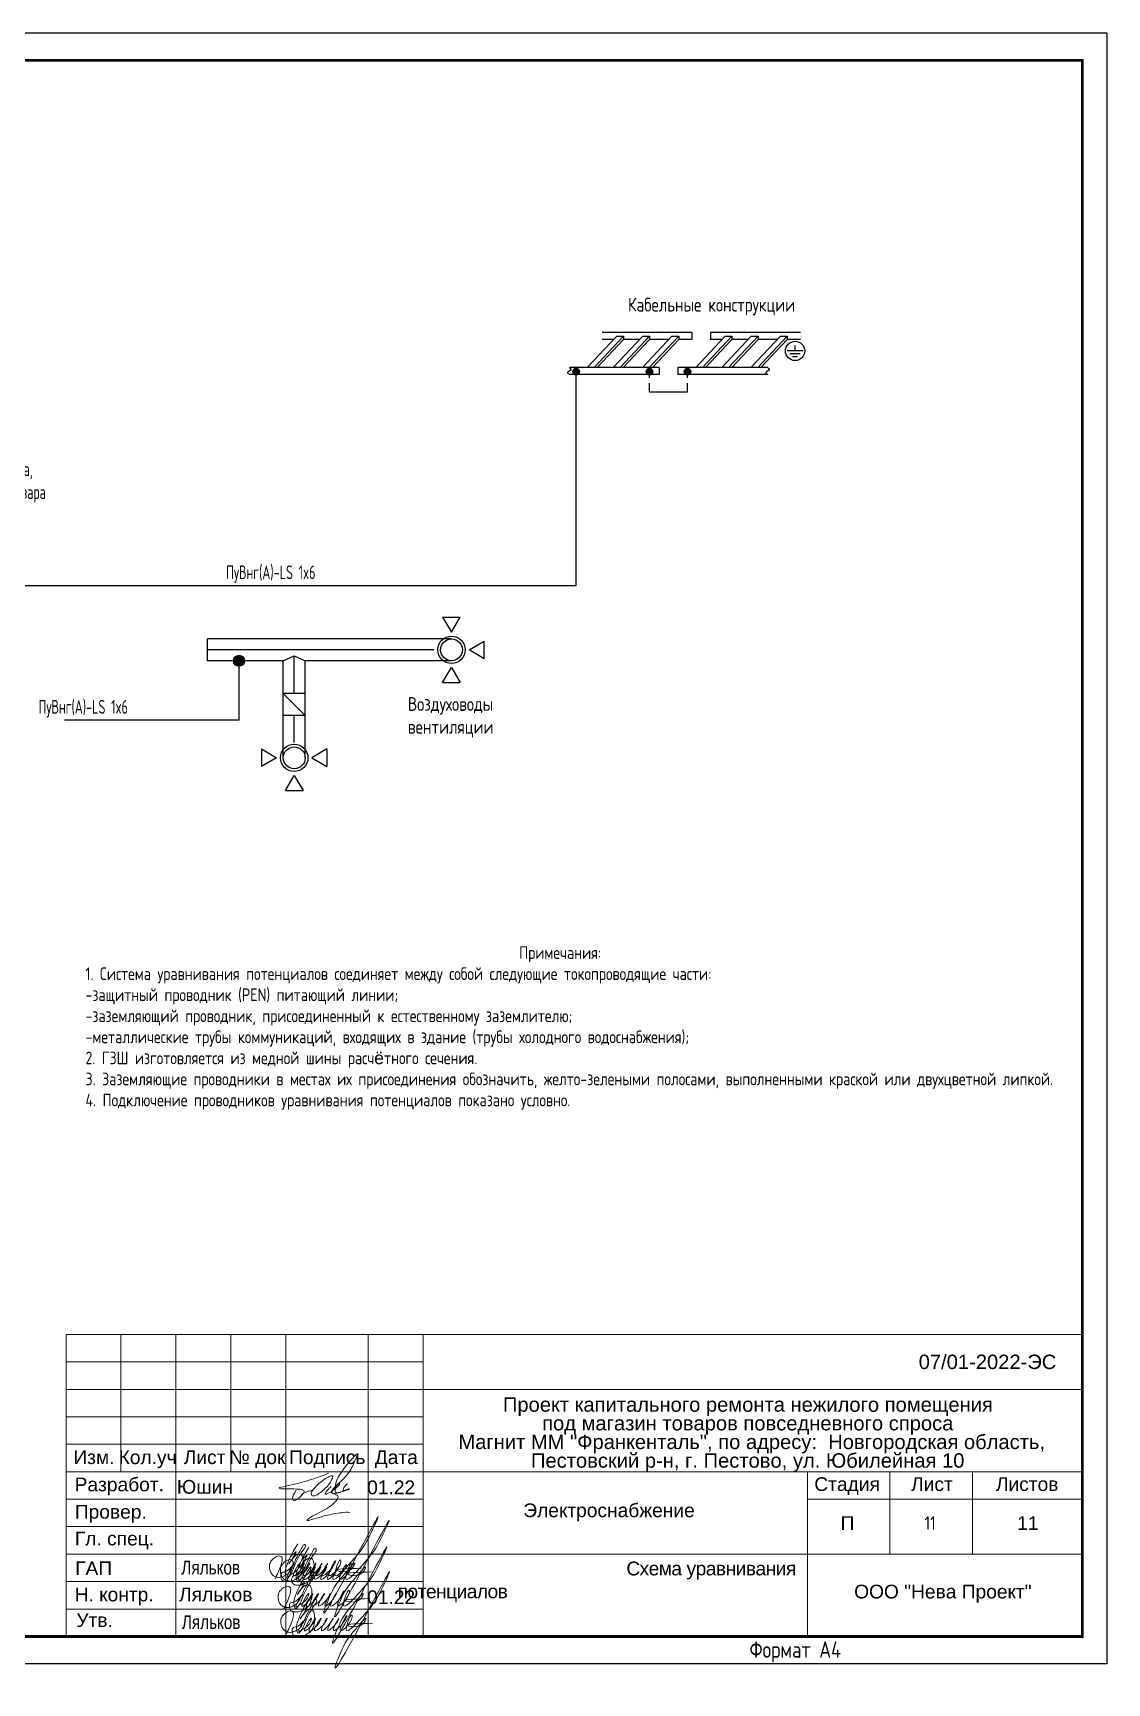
# Model space of a CAD drawing. Header units: metres. Extents: x -564 to -106, y -319 to -159.
# Drawn here: x -125.65 to -106.1, y -287.74 to -257.69 of the extents above; entities that cross this region are included whole.
import ezdxf
from ezdxf.enums import TextEntityAlignment as Align

# ---------------------------------------------------------------- set-up
doc = ezdxf.new("R2010")
doc.units = ezdxf.units.M
doc.header["$MEASUREMENT"] = 0
doc.linetypes.add('невидимая2', pattern=[4.7625, 3.175, -1.5875])
doc.layers.add('04-ЭО_схема', color=250, linetype='Continuous')
for name, color, linetype, lineweight in [('Level 1', 7, 'Continuous', 0), ('Level 63', 7, 'Continuous', 0), ('Текст', 7, 'Continuous', 13)]:
    doc.layers.add(name, color=color, linetype=linetype, lineweight=lineweight)
doc.styles.add('GOST 2.304', font='cs_gost2304.shx')
doc.styles.add('Style-Arial', font='arial.ttf')
doc.styles.add('Times', font='CS_Gost2304.shx')

msp = doc.modelspace()

# ---------------------------------------------------------------- hatches: boundary and pattern name
at = {"layer": '04-ЭО_схема'}
h = msp.add_hatch(color=256, dxfattribs=at)
edge = h.paths.add_edge_path()
edge.add_arc((-115.762, -263.858), 0.06, 0, 360)
h = msp.add_hatch(color=256, dxfattribs=at)
edge = h.paths.add_edge_path()
edge.add_arc((-114.424, -263.858), 0.06, 0, 360)
h = msp.add_hatch(color=256, dxfattribs=at)
edge = h.paths.add_edge_path()
edge.add_arc((-113.733, -263.858), 0.06, 0, 360)
h = msp.add_hatch(color=256, dxfattribs=at)
edge = h.paths.add_edge_path()
edge.add_arc((-121.898, -269.124), 0.1, 0, 360)

# ---------------------------------------------------------------- linework, layer by layer
msp.add_lwpolyline([(-148.097, -287.391), (-148.097, -257.691), (-106.097, -257.691), (-106.097, -287.391), (-148.097, -287.391)])
at = {"const_width": 0.05}
msp.add_lwpolyline([(-106.547, -286.891), (-146.047, -286.891), (-146.047, -258.191), (-106.547, -258.191), (-106.547, -286.891)], dxfattribs=at)
at = {"color": 5, "linetype": 'Continuous', "lineweight": 0}
for points in [[(-121.242, -285.84), (-121.139, -285.605), (-121.114, -285.511), (-121.114, -285.458), (-121.146, -285.427), (-121.195, -285.427), (-121.272, -285.471), (-121.327, -285.541), (-121.341, -285.582), (-121.341, -285.65), (-121.324, -285.714), (-121.281, -285.775), (-121.232, -285.803), (-121.165, -285.814), (-121.097, -285.796), (-121.039, -285.769), (-120.999, -285.738), (-120.927, -285.615), (-120.861, -285.479), (-120.808, -285.368), (-120.751, -285.271), (-120.714, -285.219), (-120.697, -285.214), (-120.69, -285.239), (-120.701, -285.28), (-120.734, -285.325), (-120.925, -285.693), (-120.986, -285.799), (-121.031, -285.825), (-121.043, -285.804), (-121.049, -285.783), (-121.056, -285.707), (-121.023, -285.584), (-120.928, -285.377), (-120.83, -285.207), (-120.927, -285.404), (-120.864, -285.348), (-120.993, -285.571), (-120.892, -285.441), (-120.818, -285.398), (-120.762, -285.413), (-120.735, -285.473), (-120.727, -285.57), (-120.798, -285.793), (-120.885, -285.857), (-120.95, -285.884), (-121.049, -285.888), (-121.118, -285.859), (-121.131, -285.837), (-121.138, -285.787), (-121.124, -285.735), (-121.049, -285.708), (-120.896, -285.571), (-121.011, -285.798), (-120.952, -285.764), (-120.797, -285.609), (-120.785, -285.564), (-120.911, -285.781), (-120.778, -285.68), (-120.709, -285.557), (-120.827, -285.79), (-120.665, -285.662), (-120.606, -285.557), (-120.729, -285.775), (-120.563, -285.669), (-120.497, -285.557), (-120.607, -285.777), (-120.437, -285.64), (-120.389, -285.557), (-120.491, -285.774), (-120.293, -285.582), (-120.288, -285.569), (-120.387, -285.762), (-120.143, -285.535), (-120.14, -285.525), (-120.264, -285.765), (-120.045, -285.535), (-120.045, -285.506), (-120.154, -285.754), (-119.854, -285.529), (-119.51, -285.036), (-119.375, -284.745), (-120.353, -286.438), (-120.169, -286.006), (-119.945, -285.716), (-119.792, -285.562), (-119.847, -285.659), (-120.117, -285.691), (-119.675, -285.649)], [(-121.044, -285.908), (-120.941, -285.673), (-120.916, -285.579), (-120.916, -285.526), (-120.947, -285.495), (-120.997, -285.495), (-121.074, -285.539), (-121.129, -285.609), (-121.143, -285.649), (-121.143, -285.718), (-121.126, -285.782), (-121.083, -285.842), (-121.034, -285.871), (-120.967, -285.882), (-120.899, -285.864), (-120.841, -285.837), (-120.801, -285.806), (-120.729, -285.682), (-120.663, -285.546), (-120.609, -285.436), (-120.553, -285.339), (-120.516, -285.286), (-120.498, -285.282), (-120.492, -285.307), (-120.503, -285.348), (-120.535, -285.393), (-120.726, -285.761), (-120.787, -285.866), (-120.833, -285.893), (-120.845, -285.872), (-120.851, -285.85), (-120.858, -285.775), (-120.825, -285.651), (-120.73, -285.445), (-120.632, -285.274), (-120.729, -285.472), (-120.666, -285.416), (-120.795, -285.639), (-120.694, -285.509), (-120.62, -285.466), (-120.563, -285.481), (-120.537, -285.541), (-120.529, -285.638), (-120.599, -285.861), (-120.687, -285.925), (-120.752, -285.952), (-120.851, -285.956), (-120.92, -285.927), (-120.932, -285.905), (-120.94, -285.854), (-120.926, -285.803), (-120.85, -285.775), (-120.697, -285.638), (-120.813, -285.866), (-120.753, -285.831), (-120.599, -285.677), (-120.587, -285.632), (-120.712, -285.849), (-120.579, -285.748), (-120.511, -285.625), (-120.628, -285.858), (-120.466, -285.73), (-120.408, -285.625), (-120.531, -285.842), (-120.365, -285.736), (-120.299, -285.625), (-120.408, -285.845), (-120.239, -285.708), (-120.191, -285.625), (-120.293, -285.841), (-120.095, -285.649), (-120.09, -285.637), (-120.189, -285.829), (-119.944, -285.602), (-119.942, -285.593), (-120.066, -285.833), (-119.847, -285.602), (-119.847, -285.573), (-119.956, -285.821), (-119.656, -285.596), (-119.312, -285.103), (-119.177, -284.813), (-120.154, -286.506), (-119.971, -286.074), (-119.746, -285.783), (-119.593, -285.63), (-119.649, -285.727), (-119.919, -285.759), (-119.476, -285.716)], [(-121.086, -286.392), (-120.983, -286.157), (-120.958, -286.063), (-120.958, -286.01), (-120.989, -285.979), (-121.039, -285.979), (-121.116, -286.023), (-121.171, -286.093), (-121.185, -286.134), (-121.185, -286.202), (-121.168, -286.266), (-121.125, -286.327), (-121.076, -286.355), (-121.009, -286.366), (-120.941, -286.348), (-120.883, -286.321), (-120.843, -286.29), (-120.771, -286.167), (-120.705, -286.031), (-120.651, -285.92), (-120.595, -285.823), (-120.558, -285.771), (-120.541, -285.766), (-120.534, -285.791), (-120.545, -285.832), (-120.577, -285.877), (-120.769, -286.245), (-120.829, -286.351), (-120.875, -286.377), (-120.887, -286.356), (-120.893, -286.335), (-120.9, -286.259), (-120.867, -286.136), (-120.772, -285.929), (-120.674, -285.759), (-120.771, -285.956), (-120.708, -285.9), (-120.837, -286.124), (-120.736, -285.993), (-120.662, -285.95), (-120.606, -285.965), (-120.579, -286.025), (-120.571, -286.122), (-120.642, -286.345), (-120.729, -286.409), (-120.794, -286.436), (-120.893, -286.44), (-120.962, -286.411), (-120.974, -286.389), (-120.982, -286.339), (-120.968, -286.287), (-120.893, -286.26), (-120.74, -286.123), (-120.855, -286.35), (-120.796, -286.316), (-120.641, -286.161), (-120.629, -286.116), (-120.754, -286.333), (-120.622, -286.232), (-120.553, -286.109), (-120.671, -286.342), (-120.509, -286.214), (-120.45, -286.109), (-120.573, -286.327), (-120.407, -286.221), (-120.341, -286.109), (-120.451, -286.329), (-120.281, -286.192), (-120.233, -286.109), (-120.335, -286.326), (-120.137, -286.134), (-120.132, -286.121), (-120.231, -286.314), (-119.987, -286.087), (-119.984, -286.077), (-120.108, -286.317), (-119.889, -286.087), (-119.889, -286.058), (-119.998, -286.306), (-119.698, -286.081), (-119.354, -285.588), (-119.219, -285.297), (-120.196, -286.99), (-120.013, -286.558), (-119.789, -286.268), (-119.635, -286.114), (-119.691, -286.211), (-119.961, -286.243), (-119.518, -286.201)], [(-121.036, -286.841), (-120.933, -286.607), (-120.908, -286.513), (-120.908, -286.459), (-120.939, -286.428), (-120.989, -286.428), (-121.066, -286.473), (-121.121, -286.543), (-121.135, -286.583), (-121.135, -286.652), (-121.118, -286.715), (-121.075, -286.776), (-121.026, -286.804), (-120.959, -286.816), (-120.891, -286.797), (-120.833, -286.771), (-120.793, -286.74), (-120.721, -286.616), (-120.655, -286.48), (-120.601, -286.37), (-120.545, -286.272), (-120.508, -286.22), (-120.491, -286.215), (-120.484, -286.24), (-120.495, -286.281), (-120.527, -286.326), (-120.719, -286.695), (-120.779, -286.8), (-120.825, -286.826), (-120.837, -286.805), (-120.843, -286.784), (-120.85, -286.709), (-120.817, -286.585), (-120.722, -286.378), (-120.624, -286.208), (-120.721, -286.405), (-120.658, -286.35), (-120.787, -286.573), (-120.686, -286.442), (-120.612, -286.4), (-120.556, -286.415), (-120.529, -286.475), (-120.521, -286.572), (-120.592, -286.794), (-120.679, -286.859), (-120.744, -286.886), (-120.843, -286.889), (-120.912, -286.86), (-120.924, -286.839), (-120.932, -286.788), (-120.918, -286.737), (-120.843, -286.709), (-120.69, -286.572), (-120.805, -286.799), (-120.746, -286.765), (-120.591, -286.611), (-120.579, -286.565), (-120.704, -286.782), (-120.572, -286.681), (-120.503, -286.558), (-120.621, -286.791), (-120.459, -286.664), (-120.4, -286.558), (-120.523, -286.776), (-120.357, -286.67), (-120.291, -286.558), (-120.401, -286.778), (-120.231, -286.642), (-120.183, -286.558), (-120.285, -286.775), (-120.087, -286.583), (-120.082, -286.571), (-120.181, -286.763), (-119.937, -286.536), (-119.934, -286.526), (-120.058, -286.767), (-119.839, -286.536), (-119.839, -286.507), (-119.948, -286.755), (-119.648, -286.53), (-119.304, -286.037), (-119.169, -285.746), (-120.146, -287.44), (-119.963, -287.008), (-119.739, -286.717), (-119.585, -286.564), (-119.641, -286.66), (-119.911, -286.693), (-119.468, -286.65)]]:
    msp.add_spline(points, degree=3, dxfattribs=at)
at = {"layer": '04-ЭО_схема'}
for p, q in [((-113.652, -263.144), (-115.286, -263.144)), ((-113.652, -263.144), (-113.652, -263.27)), ((-111.677, -263.144), (-113.312, -263.144)), ((-113.312, -263.144), (-113.312, -263.27)), ((-115.022, -263.209), (-115.558, -263.784)), ((-114.898, -263.209), (-115.434, -263.784)), ((-114.898, -263.27), (-115.378, -263.784)), ((-115.079, -263.27), (-115.286, -263.27)), ((-114.548, -263.209), (-115.084, -263.784)), ((-115.022, -263.209), (-114.898, -263.209)), ((-114.424, -263.209), (-114.96, -263.784)), ((-114.424, -263.27), (-114.903, -263.784)), ((-114.898, -263.209), (-114.898, -263.27)), ((-114.605, -263.27), (-114.898, -263.27)), ((-114.017, -263.209), (-114.553, -263.784)), ((-114.548, -263.209), (-114.424, -263.209)), ((-113.893, -263.209), (-114.429, -263.784)), ((-114.424, -263.209), (-114.424, -263.27)), ((-114.074, -263.27), (-114.424, -263.27)), ((-113.893, -263.27), (-114.372, -263.784)), ((-114.017, -263.209), (-113.893, -263.209)), ((-113.893, -263.209), (-113.893, -263.27)), ((-113.652, -263.27), (-113.893, -263.27)), ((-113.048, -263.209), (-113.584, -263.784)), ((-112.924, -263.209), (-113.459, -263.784)), ((-112.924, -263.27), (-113.403, -263.784)), ((-113.104, -263.27), (-113.312, -263.27)), ((-112.573, -263.209), (-113.109, -263.784)), ((-113.048, -263.209), (-112.924, -263.209)), ((-112.449, -263.209), (-112.985, -263.784)), ((-112.449, -263.27), (-112.928, -263.784)), ((-112.924, -263.209), (-112.924, -263.27)), ((-112.63, -263.27), (-112.924, -263.27)), ((-112.042, -263.209), (-112.578, -263.784)), ((-112.573, -263.209), (-112.449, -263.209)), ((-111.918, -263.209), (-112.454, -263.784)), ((-112.449, -263.209), (-112.449, -263.27)), ((-112.099, -263.27), (-112.449, -263.27)), ((-111.918, -263.27), (-112.397, -263.784)), ((-112.042, -263.209), (-111.918, -263.209)), ((-111.63, -263.481), (-111.921, -263.481)), ((-111.918, -263.209), (-111.918, -263.27)), ((-111.677, -263.27), (-111.918, -263.27)), ((-111.775, -263.481), (-111.775, -263.38)), ((-114.249, -263.784), (-115.883, -263.784)), ((-114.249, -263.784), (-114.249, -263.91)), ((-112.274, -263.784), (-113.908, -263.784)), ((-113.908, -263.784), (-113.908, -263.91)), ((-111.68, -263.534), (-111.871, -263.534)), ((-111.73, -263.586), (-111.821, -263.586)), ((-114.249, -263.91), (-115.883, -263.91)), ((-112.274, -263.91), (-113.908, -263.91)), ((-118.191, -268.329), (-118.031, -268.602)), ((-118.031, -268.602), (-117.87, -268.329)), ((-118.03, -268.724), (-122.471, -268.724)), ((-117.708, -268.924), (-117.435, -268.764)), ((-118.351, -268.924), (-122.471, -268.924)), ((-121.093, -269.124), (-122.471, -269.124)), ((-121.093, -269.124), (-120.893, -269.032)), ((-121.093, -270.89), (-121.093, -269.124)), ((-120.893, -269.719), (-120.893, -269.032)), ((-120.893, -269.032), (-120.693, -269.124)), ((-118.03, -269.124), (-120.693, -269.124)), ((-120.693, -270.89), (-120.693, -269.124)), ((-117.435, -269.085), (-117.708, -268.924)), ((-118.191, -269.518), (-118.031, -269.246)), ((-118.031, -269.246), (-117.87, -269.518)), ((-120.693, -269.719), (-121.093, -269.719)), ((-120.693, -270.119), (-121.093, -269.719)), ((-120.693, -270.119), (-121.093, -270.119)), ((-120.893, -270.611), (-120.893, -270.119)), ((-121.487, -270.728), (-121.215, -270.889)), ((-121.215, -270.889), (-121.487, -271.05)), ((-120.298, -270.728), (-120.571, -270.889)), ((-120.571, -270.889), (-120.298, -271.05)), ((-121.054, -271.484), (-120.893, -271.212)), ((-120.893, -271.212), (-120.733, -271.484))]:
    msp.add_line(p, q, dxfattribs=at)
at = {"layer": '04-ЭО_схема', "color": 7, "linetype": 'ByBlock'}
for p, q in [((-115.762, -267.755, 138.115), (-115.762, -263.858, 0.25)), ((-126.616, -267.755, 218.81), (-115.762, -267.755, 218.81))]:
    msp.add_line(p, q, dxfattribs=at)
at = {"layer": '04-ЭО_схема', "linetype": 'невидимая2', "ltscale": 0.05}
for p, q in [((-114.424, -264.228), (-114.424, -263.858)), ((-113.733, -264.228), (-113.733, -263.858))]:
    msp.add_line(p, q, dxfattribs=at)
at = {"layer": '04-ЭО_схема', "color": 0}
msp.add_line((-114.424, -264.228), (-113.733, -264.228), dxfattribs=at)
at = {"layer": '04-ЭО_схема', "ltscale": 100}
msp.add_line((-122.471, -269.124), (-122.471, -268.724), dxfattribs=at)
at = {"layer": '04-ЭО_схема', "linetype": 'невидимая2'}
for q in [(-121.898, -269.19, -226.475), (-126.275, -270.205, -226.475)]:
    msp.add_line((-121.898, -270.205, -226.475), q, dxfattribs=at)
at = {"layer": '04-ЭО_схема', "flags": 128}
for points in [[(-118.191, -268.329), (-117.87, -268.329)], [(-117.435, -269.085), (-117.435, -268.764)], [(-118.191, -269.518), (-117.87, -269.518)], [(-121.487, -270.728), (-121.487, -271.05)], [(-120.298, -270.728), (-120.298, -271.05)], [(-121.054, -271.484), (-120.733, -271.484)]]:
    msp.add_lwpolyline(points, dxfattribs=at)
at = {"layer": '04-ЭО_схема'}
for centre, radius in [((-111.775, -263.481), 0.175), ((-115.762, -263.858), 0.06), ((-114.424, -263.858), 0.06), ((-113.733, -263.858), 0.06), ((-121.898, -269.124), 0.1)]:
    msp.add_circle(centre, radius, dxfattribs=at)
at = {"layer": '04-ЭО_схема', "ltscale": 2}
for centre, radius in [((-118.03, -268.924), 0.25), ((-118.03, -268.924), 0.2), ((-120.893, -270.89), 0.25), ((-120.893, -270.89), 0.2)]:
    msp.add_circle(centre, radius, dxfattribs=at)
at = {"layer": '04-ЭО_схема'}
for points in [[(-115.883, -263.784), (-115.857, -263.822), (-115.917, -263.871), (-115.883, -263.91)], [(-112.274, -263.784), (-112.248, -263.822), (-112.308, -263.871), (-112.274, -263.91)]]:
    msp.add_spline(points, degree=3, dxfattribs=at)
at = {"layer": 'Level 1', "color": 5, "lineweight": 20}
for points in [[(-119.885, -284.208), (-120.02, -284.256), (-120.135, -284.287), (-120.146, -284.25), (-120.151, -284.176), (-120.123, -284.029), (-120.022, -283.878), (-119.906, -283.725), (-119.797, -283.608), (-119.744, -283.559), (-119.716, -283.556), (-119.763, -283.625), (-119.797, -283.714), (-119.845, -283.822), (-119.918, -283.933), (-120.009, -284.041), (-120.079, -284.094), (-120.126, -284.141), (-120.207, -284.226), (-120.221, -284.274), (-120.181, -284.294), (-120.104, -284.312), (-120.084, -284.356), (-120.162, -284.465), (-120.29, -284.562), (-120.485, -284.659), (-120.628, -284.737), (-120.659, -284.775), (-120.663, -284.791), (-120.446, -284.725), (-120.321, -284.686), (-120.178, -284.659), (-120.022, -284.636), (-119.933, -284.624), (-119.879, -284.632)], [(-120.859, -284.226), (-120.911, -284.315), (-120.919, -284.338), (-120.924, -284.355), (-120.926, -284.385), (-120.914, -284.408), (-120.891, -284.417), (-120.854, -284.409), (-120.771, -284.34), (-120.722, -284.276), (-120.701, -284.241), (-120.736, -284.221), (-120.797, -284.207), (-120.987, -284.199), (-121.075, -284.199), (-121.172, -284.202), (-121.169, -284.184), (-121.154, -284.18), (-120.75, -284.085), (-120.604, -284.038), (-120.384, -283.972), (-120.268, -283.918)], [(-120.759, -284.3), (-120.688, -284.264), (-120.621, -284.242), (-120.575, -284.235), (-120.56, -284.235), (-120.468, -284.121), (-120.378, -284.049), (-120.267, -283.981), (-120.209, -283.959), (-120.184, -283.964), (-120.187, -283.993), (-120.245, -284.112), (-120.325, -284.192), (-120.417, -284.269), (-120.499, -284.33), (-120.545, -284.33), (-120.572, -284.327), (-120.587, -284.303), (-120.579, -284.254), (-120.558, -284.233)], [(-120.221, -284.158), (-120.252, -284.187), (-120.276, -284.214), (-120.302, -284.24), (-120.32, -284.268), (-120.332, -284.29), (-120.329, -284.3), (-120.315, -284.303), (-120.258, -284.278), (-120.211, -284.251), (-120.114, -284.173), (-120.065, -284.13), (-120.055, -284.105), (-120.097, -284.118), (-120.143, -284.166), (-120.184, -284.207), (-120.204, -284.234), (-120.208, -284.275), (-120.196, -284.29), (-120.111, -284.278), (-120.063, -284.27), (-119.997, -284.246), (-119.92, -284.222), (-119.881, -284.19), (-119.922, -284.215), (-119.988, -284.234), (-120.009, -284.234), (-120.002, -284.188), (-119.941, -284.115), (-119.922, -284.11)]]:
    msp.add_open_spline(points, degree=3, dxfattribs=at)
at = {"layer": 'Level 63', "color": 7, "linetype": 'Continuous', "lineweight": 13}
for p, q in [((-125.047, -281.391), (-106.547, -281.391)), ((-125.047, -281.391), (-125.047, -286.891)), ((-124.047, -281.391), (-124.047, -283.891)), ((-123.047, -281.391), (-123.047, -286.891)), ((-122.047, -281.391), (-122.047, -283.891)), ((-121.047, -281.391), (-121.047, -286.891)), ((-119.547, -281.391), (-119.547, -286.891)), ((-118.547, -281.391), (-118.547, -286.891)), ((-118.547, -282.391), (-106.547, -282.391)), ((-125.047, -283.391), (-118.547, -283.391)), ((-125.047, -283.891), (-118.547, -283.891)), ((-118.547, -283.891), (-106.547, -283.891)), ((-111.547, -284.391), (-106.547, -284.391)), ((-118.547, -285.391), (-106.547, -285.391))]:
    msp.add_line(p, q, dxfattribs=at)
at = {"layer": 'Level 63', "color": 7, "linetype": 'Continuous', "lineweight": 0}
for p, q in [((-125.047, -281.891), (-118.547, -281.891)), ((-125.047, -282.391), (-118.547, -282.391)), ((-125.047, -282.891), (-118.547, -282.891)), ((-125.047, -284.391), (-118.547, -284.391)), ((-125.047, -284.891), (-118.547, -284.891)), ((-125.047, -285.391), (-118.547, -285.391)), ((-125.047, -285.891), (-118.547, -285.891)), ((-125.047, -286.391), (-118.547, -286.391))]:
    msp.add_line(p, q, dxfattribs=at)
at = {"layer": 'Level 63', "color": 7, "linetype": 'Continuous', "lineweight": 13, "flags": 128}
for points in [[(-111.547, -283.891), (-111.547, -286.891)], [(-110.047, -283.891), (-110.047, -285.391)], [(-108.547, -283.891), (-108.547, -285.391)]]:
    msp.add_lwpolyline(points, dxfattribs=at)

# ---------------------------------------------------------------- texts
at = {"color": 7, "linetype": 'Continuous', "lineweight": 30, "style": 'Style-Arial'}
for s, p in [('Проект капитального ремонта нежилого помещения', (-117.094, -282.798)), ('под магазин товаров повседневного спроса', (-116.38, -283.138)), (' Магнит ММ "Франкенталь", по адресу:  Новгородская область,', (-118.006, -283.478)), ('Пестовский р-н, г. Пестово, ул. Юбилейная 10', (-116.583, -283.817))]:
    msp.add_text(s, height=0.2625, dxfattribs=at).set_placement(p)
at = {"color": 7, "linetype": 'Continuous', "lineweight": 13, "style": 'Style-Arial'}
msp.add_text('Юшин', height=0.25, dxfattribs=at).set_placement((-122.52, -284.166), align=Align.MIDDLE_CENTER)
at = {"color": 7, "lineweight": 13, "style": 'Style-Arial', "width": 0.8}
for p in [(-122.948, -285.511), (-122.94, -286.505)]:
    msp.add_text('Ляльков', height=0.25, dxfattribs=at).set_placement(p, align=Align.TOP_LEFT)
at = {"color": 7, "lineweight": 13, "style": 'Style-Arial'}
msp.add_text('Ляльков', height=0.25, dxfattribs=at).set_placement((-122.99, -286), align=Align.TOP_LEFT)
at = {"color": 7, "linetype": 'Continuous', "lineweight": 13, "style": 'Style-Arial'}
msp.add_text('ООО "Нева Проект"', height=0.25, dxfattribs=at).set_placement((-110.7, -285.948), align=Align.TOP_LEFT)
at = {"color": 7, "linetype": 'Continuous', "lineweight": 30, "char_height": 0.25, "attachment_point": 1, "line_spacing_factor": 0.72, "style": 'GOST 2.304'}
for insert in [(-119.565, -284.05), (-119.565, -286.05)]:
    msp.add_mtext('{\\fArial|b0|i0|c0|p39;01.22}', dxfattribs=dict(at, insert=insert))
at = {"color": 7, "linetype": 'Continuous', "lineweight": 0, "char_height": 0.25, "attachment_point": 5}
for s, insert, line_spacing_factor, style in [('Электроснабжение', (-115.162, -284.631), 0.776524, 'Style-Arial'), ('\\fArial|b0|i0|c204204|p39;П', (-110.821, -284.825), 0.72, 'GOST 2.304'), ('11', (-109.316, -284.825), 0.72, 'GOST 2.304'), ('{\\fArial|b0|i0|c204|p39;1\\fArial|b0|i0|c0|p39;1}', (-107.536, -284.825), 0.72, 'GOST 2.304')]:
    msp.add_mtext(s, dxfattribs=dict(at, insert=insert, line_spacing_factor=line_spacing_factor, style=style))
at = {"layer": '04-ЭО_схема', "style": 'Times'}
msp.add_text('Кабельные конструкции', height=0.25, dxfattribs=at).set_placement((-114.817, -262.764))
at = {"layer": '04-ЭО_схема', "style": 'Times', "width": 0.8}
for p in [(-122.133, -267.637, 445.285), (-125.547, -270.087)]:
    msp.add_text('ПуВнг(А)-LS 1x6', height=0.25, dxfattribs=at).set_placement(p)
at = {"layer": '04-ЭО_схема', "attachment_point": 1, "style": 'Times'}
for s, insert, char_height, width in [('{\\W0.8;Металлическая \\Pобшивка стен коридора, \\Pпо пути движения товара}', (-128.093, -265.092), 0.25, 11.08725), ('Воздуховоды\\Pвентиляции', (-118.824, -269.785), 0.25, 11.08725), ('\\pxi35.353;Примечания:\\P\\pi0;  1. Система уравнивания потенциалов соединяет между собой следующие токопроводящие части:\\P  -защитный проводник (PEN) питающий линии;\\P  -заземляющий проводник, присоединенный к естественному заземлителю;\\P  -металлические трубы коммуникаций, входящих в здание (трубы холодного водоснабжения);\\P  2. ГЗШ изготовляется из медной шины расч{\\fArial|b0|i0|c204|p34;ё}тного сечения.\\P  3. Заземляющие проводники в местах их присоединения обозначить, желто-зелеными полосами, выполненными краской или двухцветной липкой.\\P  4. Подключение проводников уравнивания потенциалов показано условно.\\P  ', (-124.93, -274.323), 0.23, 17.87252)]:
    msp.add_mtext(s, dxfattribs=dict(at, insert=insert, char_height=char_height, width=width))
at = {"layer": 'Level 1', "color": 7, "linetype": 'Continuous', "lineweight": 30, "style": 'Style-Arial'}
msp.add_text('07/01-2022-ЭС', height=0.2625, dxfattribs=at).set_placement((-109.525, -282.021))
at = {"layer": 'Level 63', "color": 7, "linetype": 'Continuous', "lineweight": 0, "style": 'Style-Arial'}
for s, p in [('Изм.', (-124.54, -283.626)), ('Кол.уч', (-123.562, -283.626)), ('Лист', (-122.524, -283.626)), ('№ док', (-121.565, -283.626)), ('Подпись', (-120.291, -283.626)), ('Дата', (-119.035, -283.626)), ('Разработ.', (-124.078, -284.122)), ('Стадия', (-110.828, -284.116)), ('Лист', (-109.284, -284.116)), ('Листов', (-107.55, -284.116)), ('Провер.', (-124.232, -284.62)), ('Гл. спец.', (-124.166, -285.107)), ('ГАП', (-124.545, -285.649)), ('Н. контр.', (-124.171, -286.126)), ('Утв.', (-124.527, -286.593))]:
    msp.add_text(s, height=0.25, dxfattribs=at).set_placement(p, align=Align.MIDDLE_CENTER)
at = {"layer": 'Level 63', "color": 7, "linetype": 'Continuous', "lineweight": 0, "insert": (-119.011, -286.267), "char_height": 0.25, "width": 7.52075, "attachment_point": 7, "style": 'Style-Arial'}
msp.add_mtext('\\pxi16.661;{\\T0.95;\\P\\pi5.0232;Схема уравнивания потенциалов}                  ', dxfattribs=at)
at = {"layer": 'Текст', "color": 7, "lineweight": 25, "ltscale": 100, "insert": (-112.604, -286.979), "char_height": 0.3, "attachment_point": 1, "style": 'Times'}
msp.add_mtext_dynamic_manual_height_columns('Формат А4', width=3750.54098, gutter_width=2500, heights=[0], dxfattribs=at)

doc.saveas('drawing.dxf')
